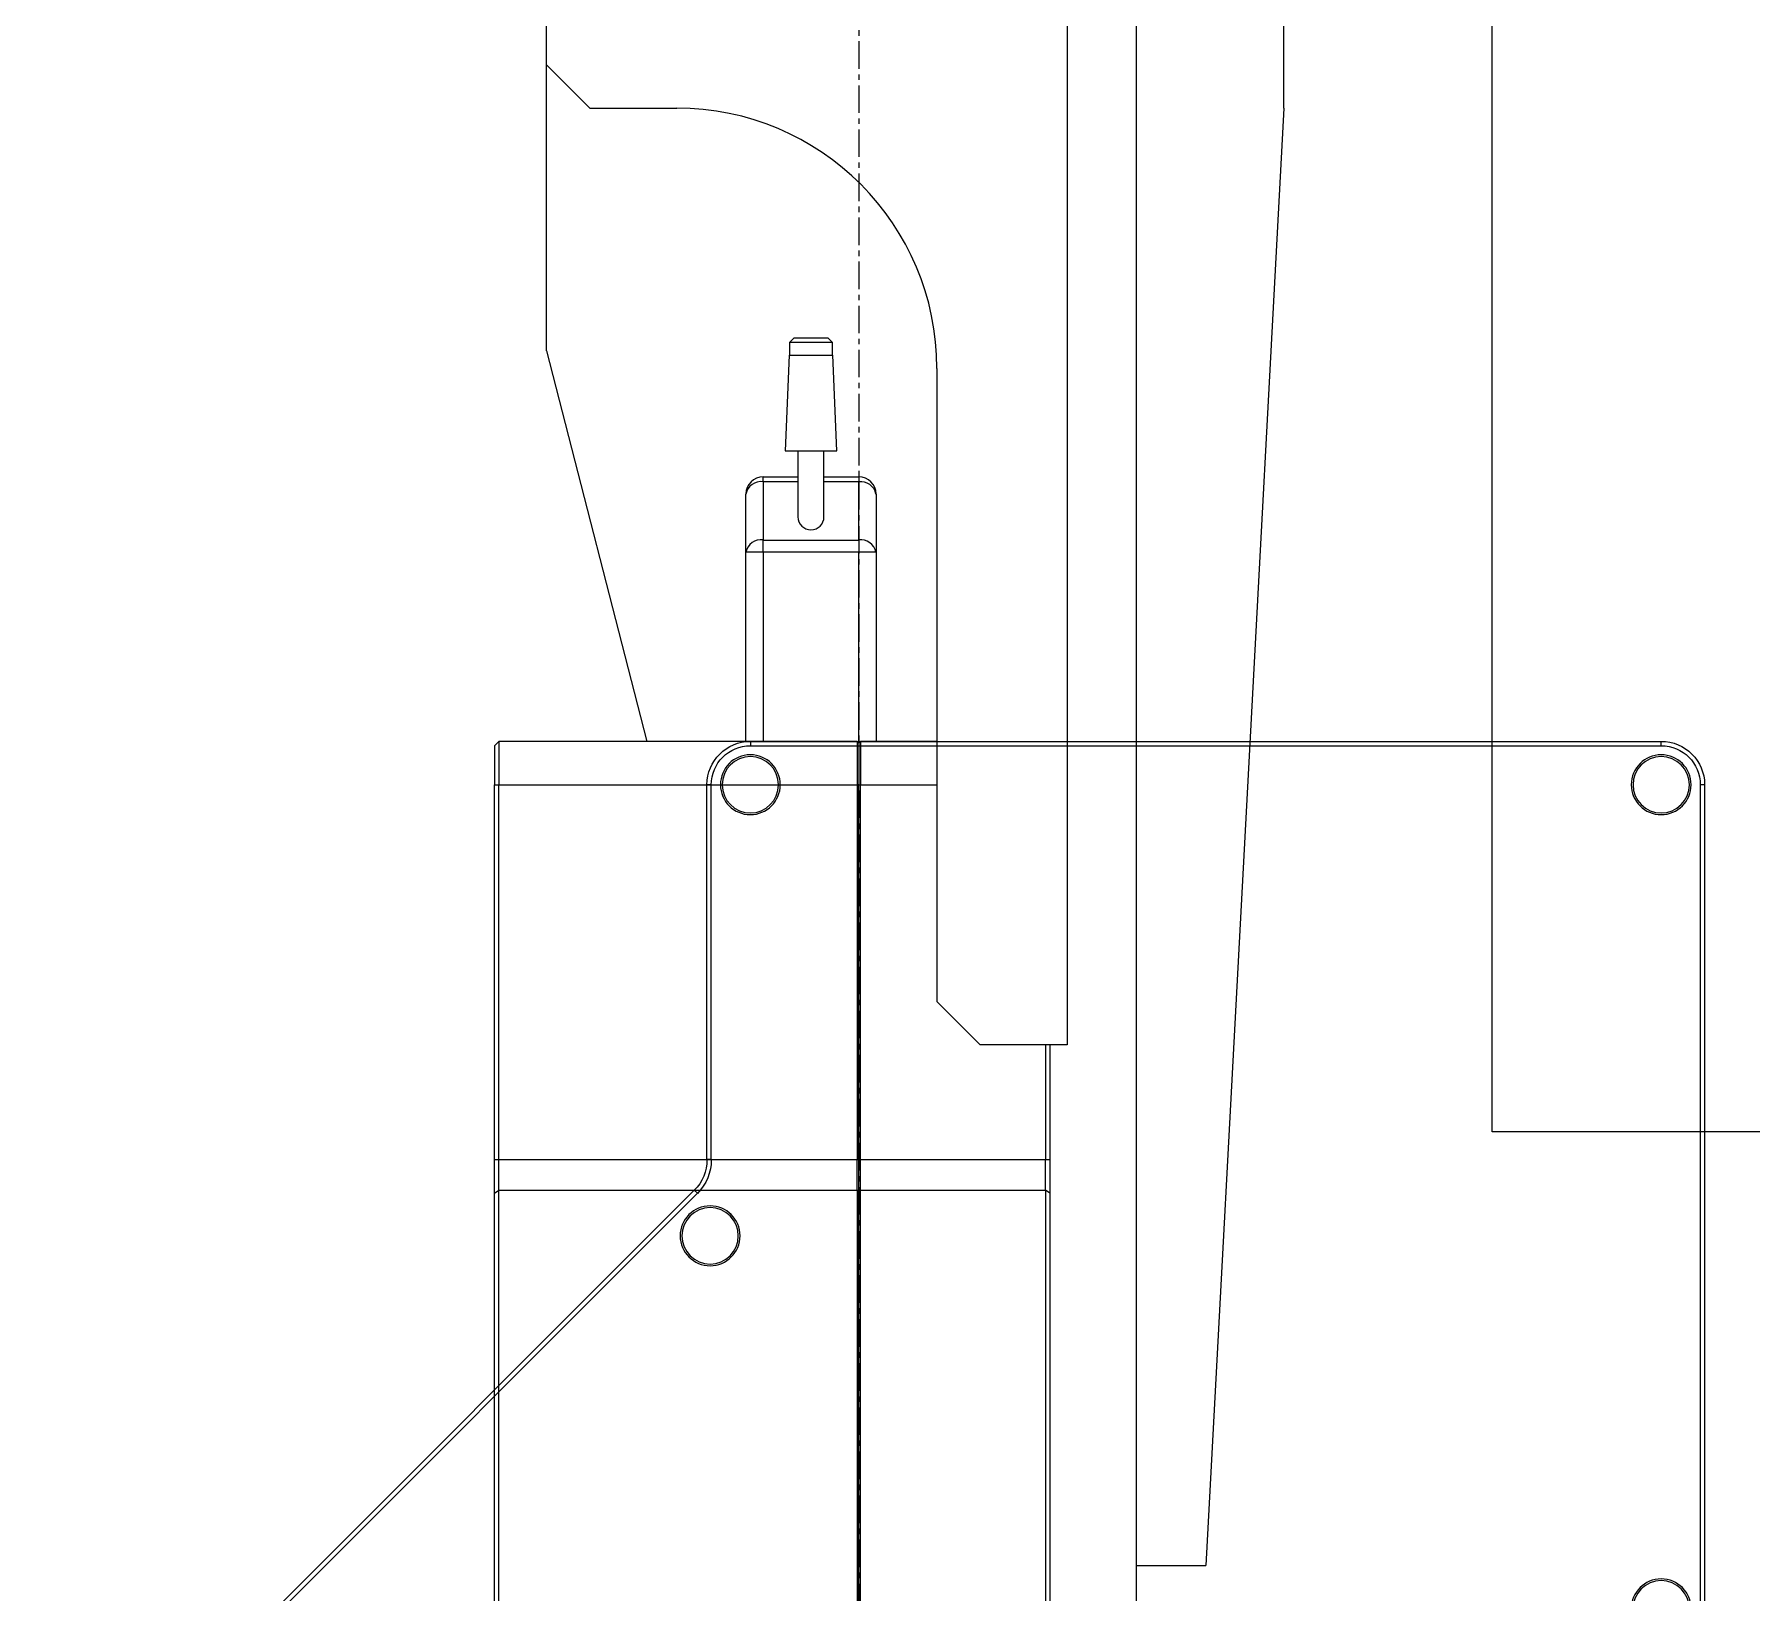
# Model space of a CAD drawing. Extents: x 500 to 100500, y -14500 to 21140.
# Drawn here: x 13306.3 to 13504.3, y -5788.2 to -5608.5 of the extents above; entities that cross this region are included whole.
import ezdxf

# ---------------------------------------------------------------- set-up
doc = ezdxf.new("R2010")
doc.units = 0
doc.linetypes.add('CENTER', pattern=[10.16, 6.35, -1.27, 1.27, -1.27])
for name, color, linetype in [('30', 111, 'CONTINUOUS'), ('Center', 1, 'CENTER'), ('D', 7, 'CONTINUOUS'), ('SLD-0', 7, 'CONTINUOUS')]:
    doc.layers.add(name, color=color, linetype=linetype)

# ---------------------------------------------------------------- blocks, each defined once
blk = doc.blocks.new('KJA$C74733F11')
at = {"layer": '30', "linetype": 'Continuous', "lineweight": 25}
for p, q in [((-41.5, 291.8), (-42, 291.3)), ((-42, 291.3), (-42, 286.8)), ((-41.5, 291.8), (-41.5, 286.8)), ((-0.2, 291.8), (-41.5, 291.8)), ((-0.2, 291.8), (-0.2, 286.8)), ((0, 291.6), (-0.2, 291.8)), ((0.2, 291.8), (0, 291.6)), ((0, 291.6), (0, 286.8)), ((0.2, 291.8), (0.2, 286.8)), ((9, 291.8), (0.2, 291.8)), ((-42, 286.8), (-41.5, 286.8)), ((-42, 243.58), (-42, 286.8)), ((-41.5, 243.58), (-41.5, 286.8)), ((-41.5, 286.8), (-0.2, 286.8)), ((-0.2, 286.8), (-0.2, 243.58)), ((0, 286.8), (-0.2, 286.8)), ((0, 243.58), (0, 286.8)), ((0, 286.8), (0.2, 286.8)), ((0.2, 243.58), (0.2, 286.8)), ((0.2, 286.8), (9, 286.8)), ((21.5, 256.8), (21.5, 243.58)), ((-42, 243.58), (-41.5, 243.58)), ((-42, 239.7), (-42, 243.58)), ((-41.5, 240.05), (-41.5, 243.58)), ((-41.5, 243.58), (-0.2, 243.58)), ((-0.2, 240.05), (-0.2, 243.58)), ((-0.2, 243.58), (0, 243.58)), ((0, 243.58), (0.2, 243.58)), ((0, 239.91), (0, 243.58)), ((0.2, 243.58), (21.5, 243.58)), ((0.2, 240.05), (0.2, 243.58)), ((21.5, 240.05), (21.5, 243.58)), ((21.5, 243.58), (22, 243.58)), ((-42, 239.7), (-41.5, 240.05)), ((-42, 163.62), (-42, 239.7)), ((-41.5, 163.98), (-41.5, 240.05)), ((-41.5, 240.05), (-0.2, 240.05)), ((-0.2, 240.05), (-0.2, 163.98)), ((0, 239.91), (-0.2, 240.05)), ((0, 239.91), (0.2, 240.05)), ((0, 163.84), (0, 239.91)), ((0.2, 163.98), (0.2, 240.05)), ((0.2, 240.05), (21.5, 240.05)), ((21.5, 240.05), (21.5, 163.98)), ((22, 239.7), (21.5, 240.05)), ((22, 232.81), (22, 163.62))]:
    blk.add_line(p, q, dxfattribs=at)
blk = doc.blocks.new('KJA$C3C655F6F')
at = {"layer": '30', "linetype": 'Continuous', "lineweight": 25}
for p, q in [((-28.26, 291.5), (-28.26, 292)), ((76.74, 292), (-28.26, 292)), ((76.74, 291.5), (-28.26, 291.5)), ((76.74, 292), (76.74, 291.5)), ((-33.26, 287), (-32.76, 287)), ((-33.26, 287), (-33.26, 87.4)), ((-32.76, 287), (-32.76, 87.4)), ((81.24, 243.78), (81.24, 287)), ((81.24, 287), (81.74, 287)), ((81.74, 243.78), (81.74, 287)), ((81.24, 243.78), (81.74, 243.78)), ((82.85, 239.9), (83.21, 240.25)), ((158.92, 163.82), (82.85, 239.9)), ((159.28, 164.18), (83.21, 240.25))]:
    blk.add_line(p, q, dxfattribs=at)
for centre, radius in [((-28.26, 287), 3.45), ((-28.26, 287), 3.25), ((76.74, 287), 3.45), ((76.74, 287), 3.25), ((81.38, 235), 3.45), ((81.38, 235), 3.25), ((-28.26, 192), 3.45), ((-28.26, 192), 3.25)]:
    blk.add_circle(centre, radius, dxfattribs=at)
for centre, radius, start, end in [((-28.26, 287), 5, 90, 180), ((-28.26, 287), 4.5, 90, 180), ((76.74, 287), 5, 0, 90), ((76.74, 287), 4.5, 0, 90), ((86.74, 243.78), 5.5, 180, 225), ((86.74, 243.78), 5, 180, 225)]:
    blk.add_arc(centre, radius, start, end, dxfattribs=at)
blk = doc.blocks.new('KJ특성')
at = {"layer": 'Center', "ltscale": 0.5}
blk.add_line((10865.8, -70781.64, -10.47), (10865.8, -71350.14, -10.47), dxfattribs=at)
at = {"layer": 'SLD-0'}
for p, q in [((10829.8, -70962.14, -10.47), (10829.8, -70955.14, -10.47)), ((10889.8, -70955.14, -10.47), (10889.8, -71075.14, -10.47)), ((10897.8, -71150.14, -10.47), (10897.8, -70955.14, -10.47)), ((10914.8, -70967.14, -10.47), (10914.8, -70955.14, -10.47)), ((10829.8, -70962.14, -10.47), (10834.8, -70967.14, -10.47)), ((10829.8, -70995.14, -10.47), (10829.8, -70962.14, -10.47)), ((10834.8, -70967.14, -10.47), (10844.8, -70967.14, -10.47)), ((10914.8, -70967.14, -10.47), (10905.8, -71135.14, -10.47)), ((10829.8, -70995.14, -10.47), (10841.34, -71040.14, -10.47)), ((10857.83, -70994.14, -10.47), (10858.34, -70993.64, -10.47)), ((10857.83, -70995.64, -10.47), (10857.83, -70994.14, -10.47)), ((10857.83, -70994.14, -10.47), (10862.73, -70994.14, -10.47)), ((10858.34, -70993.64, -10.47), (10862.22, -70993.64, -10.47)), ((10862.22, -70993.64, -10.47), (10862.73, -70994.14, -10.47)), ((10862.73, -70994.14, -10.47), (10862.73, -70995.64, -10.47)), ((10857.78, -70995.64, -10.47), (10857.3, -71006.64, -10.47)), ((10857.78, -70995.64, -10.47), (10857.83, -70995.64, -10.47)), ((10857.83, -70995.64, -10.47), (10862.73, -70995.64, -10.47)), ((10862.73, -70995.64, -10.47), (10862.78, -70995.64, -10.47)), ((10863.26, -71006.64, -10.47), (10862.78, -70995.64, -10.47)), ((10874.8, -70997.14, -10.47), (10874.8, -71070.14, -10.47)), ((10857.3, -71006.64, -10.47), (10863.26, -71006.64, -10.47)), ((10858.78, -71006.64, -10.47), (10858.78, -71014.26, -10.47)), ((10861.78, -71014.26, -10.47), (10861.78, -71006.64, -10.47)), ((10854.78, -71010.22, -10.47), (10854.78, -71009.64, -10.47)), ((10854.78, -71009.64, -10.47), (10858.78, -71009.64, -10.47)), ((10854.78, -71010.22, -10.47), (10854.78, -71016.93, -10.47)), ((10858.78, -71010.22, -10.47), (10854.78, -71010.22, -10.47)), ((10861.78, -71009.64, -10.47), (10865.78, -71009.64, -10.47)), ((10865.78, -71010.22, -10.47), (10861.78, -71010.22, -10.47)), ((10865.78, -71009.64, -10.47), (10865.78, -71010.22, -10.47)), ((10865.78, -71016.93, -10.47), (10865.78, -71010.22, -10.47)), ((10852.78, -71018.34, -10.47), (10852.78, -71011.64, -10.47)), ((10867.78, -71011.64, -10.47), (10867.78, -71018.34, -10.47)), ((10854.78, -71018.34, -10.47), (10854.78, -71016.93, -10.47)), ((10854.78, -71016.93, -10.47), (10865.78, -71016.93, -10.47)), ((10865.78, -71016.93, -10.47), (10865.78, -71018.34, -10.47)), ((10854.78, -71018.34, -10.47), (10852.78, -71018.34, -10.47)), ((10852.78, -71040.14, -10.47), (10852.78, -71018.34, -10.47)), ((10865.78, -71018.34, -10.47), (10854.78, -71018.34, -10.47)), ((10854.78, -71018.34, -10.47), (10854.78, -71040.14, -10.47)), ((10867.78, -71018.34, -10.47), (10865.78, -71018.34, -10.47)), ((10865.78, -71040.31, -10.47), (10865.78, -71018.34, -10.47)), ((10867.78, -71018.34, -10.47), (10867.78, -71040.14, -10.47)), ((10874.8, -71070.14, -10.47), (10879.8, -71075.14, -10.47)), ((10889.8, -71075.14, -10.47), (10879.8, -71075.14, -10.47)), ((10889.8, -71075.14, -10.47), (10887.8, -71075.14, -10.47)), ((10887.8, -71075.14, -10.47), (10887.8, -71099.13, -10.47)), ((10897.8, -71135.14, -10.47), (10905.8, -71135.14, -10.47))]:
    blk.add_line(p, q, dxfattribs=at)
for centre, radius, start, end in [((10844.8, -70997.14, -10.47), 30, 0, 90), ((10854.78, -71011.64, -10.47), 2, 90, 180), ((10854.52, -71011.98, -10.47), 1.78, 81.6778, 168.8509), ((10865.78, -71011.64, -10.47), 2, 0, 90), ((10866.02, -71012, -10.47), 1.79, 11.6917, 97.7795), ((10860.28, -71014.26, -10.47), 1.5, 180, 270), ((10860.28, -71014.26, -10.47), 1.5, 270, 0), ((10854.52, -71018.68, -10.47), 1.78, 81.6778, 168.8509), ((10866.02, -71018.7, -10.47), 1.79, 11.6917, 97.7795)]:
    blk.add_arc(centre, radius, start, end, dxfattribs=at)
at = {"layer": '30', "xscale": -1}
blk.add_blockref('KJA$C3C655F6F', (10930.03, -71332.14, -10.47), dxfattribs=at)
at = {"layer": '30'}
blk.add_blockref('KJA$C74733F11', (10865.8, -71331.94, -10.47), dxfattribs=at)
blk = doc.blocks.new('KJVision R')
at = {"layer": 'D', "color": 2, "elevation": -10.47}
blk.add_lwpolyline([(9907.55, -70673.15), (10360.55, -70673.15), (10360.55, -71085.15), (9907.55, -71085.15)], close=True, dxfattribs=at)
at = {"layer": 'Center'}
blk.add_blockref('KJ특성', (-1031.25, 0), dxfattribs=at)

msp = doc.modelspace()

# ---------------------------------------------------------------- block references
at = {"layer": 'Center'}
msp.add_blockref('KJVision R', (3566.82, 65350.1, -194.4), dxfattribs=at)

doc.saveas('drawing.dxf')
